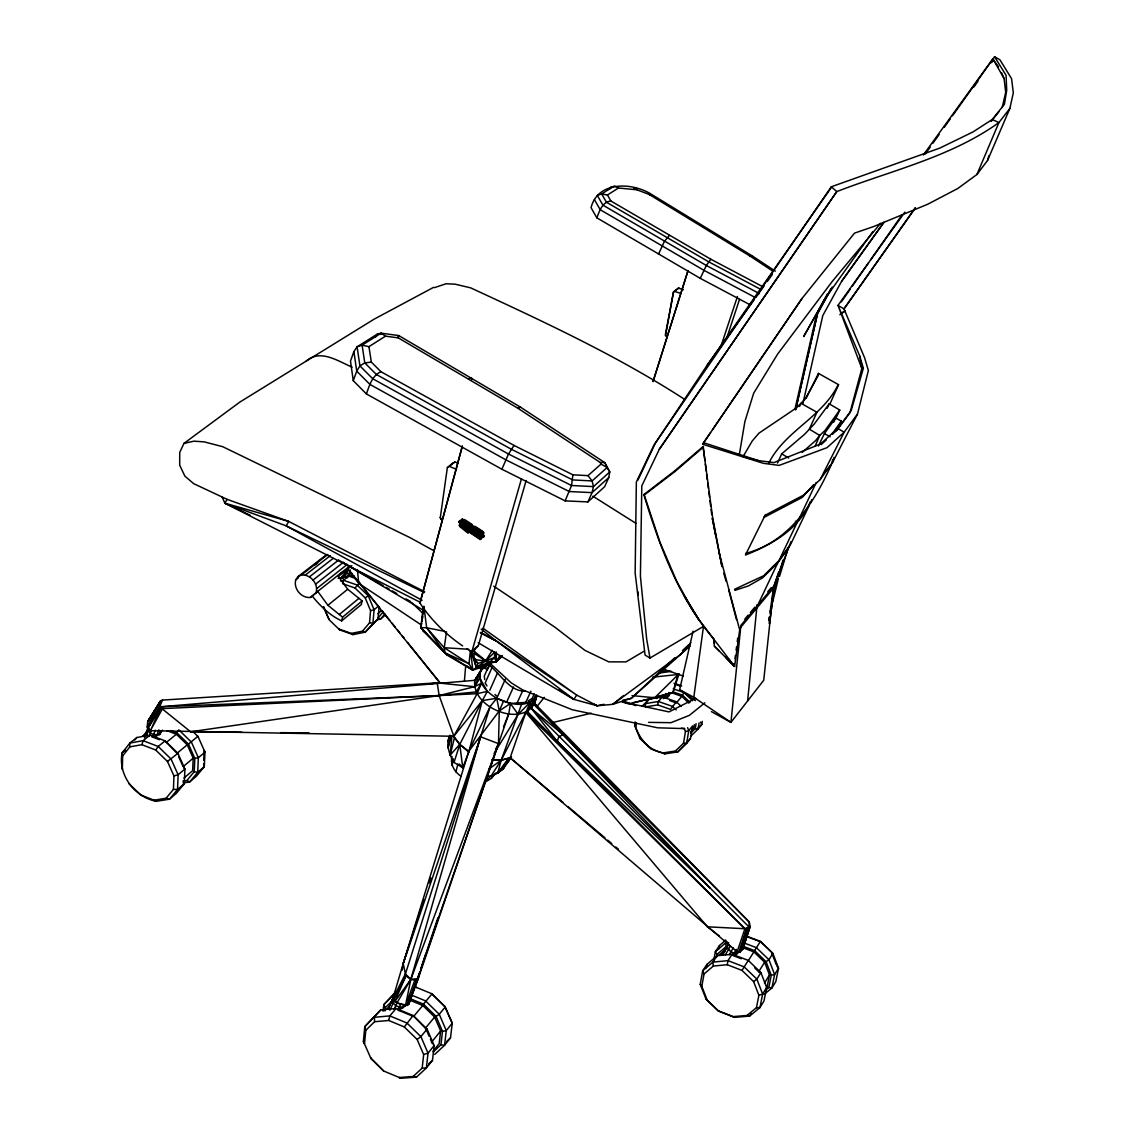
<?xml version="1.0" encoding="UTF-8"?>
<svg xmlns="http://www.w3.org/2000/svg" width="1135" height="1135" viewBox="0 0 1135 1135"><rect width="100%" height="100%" fill="white"/><g stroke="black" fill="none" stroke-linecap="round" stroke-linejoin="round"><path stroke-width="1.5" d="M449.19 736.416C446.239 745.369 449.148 754.747 454.043 762.422L462.782 767.771L468.755 752.136L482.304 700.607L487.312 691.399L479.949 678.248L479.694 673.509L480.743 670.884L482.942 667.025L487.284 664.528L485.922 667.323M121.686 767.615L122.325 769.331L122.679 755.91L129.816 746.873L129.872 743.056L136.867 737.509L150.047 735.083L165.1 740.871L177.897 753.328L184.92 769.033L184.31 783.703L176.294 793.379L169.498 799.182L156.275 801.324C134.554 797.082 117.898 774.978 122.069 752.959L129.872 743.056L143.095 740.658L150.047 735.083M496.392 652.029L494.477 657.576L488.39 663.521L496.179 661.804L496.35 653.661M487.383 669.792L482.942 667.025L474.799 680.333C470.784 710.269 532.031 731.337 536.727 695.457C528.357 709.403 508.636 704.253 496.747 698.252L490.164 706.509L468.769 751.299L403.209 963.487L392.866 998.559L393.419 1000.275L396.938 1002.943L405.465 1005.638L408.699 1004.39L418.191 978.682L498.506 743.652L499.258 710.95L496.747 698.252C487.397 692.719 476.984 682.859 480.743 670.884L487.284 664.528M587.902 501.911L592.059 492.633L593.463 486.603L609.765 471.947L607.168 467.478L600.982 464.13L600.16 462.442L517.858 408.217L398.3 337.889L385.489 336.144L368.932 346.657L371.344 362.122L381.005 371.755L514.041 445.417L572.905 474.827L571.515 485.51L565.131 500.875L501.883 469.223L366.392 393.93L353.269 380.679L350.488 361.058L353.893 351.595L357.099 346.813L377.586 333.903L381.119 333.165L398.768 335.577L520.511 407.153L604.771 462.64L609.765 471.947L608.786 477.523L604.629 486.702L587.902 501.911L565.131 500.875M140.371 794.826L153.991 800.203L166.093 798.231L173.428 789.364L173.953 775.9L167.469 761.471L155.722 750.036L141.918 744.688L129.816 746.873M166.774 730.571L176.379 734.246L187.247 744.815L193.205 758.166L192.652 770.665L183.955 778.042M183.487 781.093L186.92 780.525L194.227 771.701L194.823 758.364L188.467 744.106L176.876 732.827L170.803 730.514M203.747 760.422L204.215 750.476L204.981 752.15L204.3 766.678L196.298 776.312L189.687 781.944L183.132 783.036M769.644 618.674L769.388 623.725L774.354 588.427L783.093 559.966M501.287 657.137L496.179 661.804L494.477 657.576L494.832 652.029L485.752 660.811L472.756 670.104L447.46 655.335L420.702 627.655L423.454 606.643M534.769 700.096L534.216 704.764L710.255 888.152L749.54 927.479M464.428 680.816L465.719 665.38M502.28 655.491L496.179 661.804L490.646 661.677L480.999 667.451L476.303 667.522L473.848 658.243L474.657 648.496M379.062 607.111L378.054 618.731L365.186 632.167L352.999 634.621L339.635 629.868L339.053 629.06L351.311 633.415L362.448 631.159L369.528 622.86L370.563 610.673L365.243 597.89L354.985 588.001L342.6 583.688L343.508 580.283L348.757 576.083L356.262 578.68M536.827 706.013L534.557 703.303L536.727 695.457L530.371 702.054L510.395 703.487L496.747 698.252L482.304 700.607L459.746 744.39L450.198 755.059L451.914 736.104M460.257 524.285L481.013 536.869L481.595 537.834L480.077 539.437L459.008 525.235L460.257 524.285L480.63 537.309L480.474 539.409M401.066 1078.25L383.658 1071L371.06 1058.7L363.384 1041.462L364.761 1026.678L380.764 1009.909L396.129 1008.49L413.112 1015.513L427.072 1029.104L434.166 1045.548L432.492 1060.331L426.377 1067.964L416.474 1077.129L401.066 1078.25L399.038 1077.526L413.126 1076.491L416.474 1077.129M380.764 1009.909L364.761 1026.678L365.782 1030.31L364.505 1043.831L363.384 1041.462M791.01 541.579L773.786 586.142L740.914 625.357L730.94 722.371L711.39 711.617M383.105 1011.242L383.744 1004.73L395.931 991.72M384.964 1011.015L385.29 1007.667L383.744 1004.73L395.391 992.983M747.625 700.948L756.761 608.133L755.782 607.679M423.511 606.558L421.993 621.526L422.688 616.475M470.372 650.993L469.025 663.791L472.756 670.104L480.999 667.451M829.77 404.33L838.566 384.694L818.477 373.387L818.264 375.472L805.396 398.782L796.515 407.834L759.003 433.13L752.349 440.806L743.014 456.681M413.126 1076.491L422.177 1068.106L423.667 1054.543L417.127 1039.447L404.301 1026.948L388.709 1020.464L374.607 1021.727L365.782 1030.31M409.948 1000.233L422.787 1005.496L434.634 1017.031L440.635 1031.006L439.202 1043.604L433.144 1051.109M433.23 1051.946L440.947 1044.767L442.48 1031.332L436.081 1016.407L423.44 1004.106L409.579 998.417M434.719 1054.415L444.565 1045.278L450.51 1037.858L452.227 1023.202L445.275 1006.958L432.038 993.849L423.44 1004.106M423.114 613.127L423.979 606.402M734.969 658.896L735.423 655.434M736.104 650.241L736.558 646.78M737.239 641.601L737.693 638.14M448.949 741.694L448.098 748.135L451.092 736.09M449.389 738.459L449.815 735.239M326.61 554.575L297.852 576.75L295.753 579.857C293.241 588.639 301.499 598.599 310.635 597.421L317.743 591.378L327.901 605.267L342.557 617.156L341.678 620.873C329.845 615.482 320.382 606.104 312.281 596.116M773.786 586.142L763.727 680.262L730.94 722.371L693.811 697.273L703.487 626.392L649.986 658.045L645.077 655.065L635.146 573.062L636.352 482.006L654.015 444.948L831.302 186.778L939.794 148.103L973.007 131.93L992.217 119.515L1004.404 104.306L1006.702 90.417L1006.064 75.293L994.572 56.75L952.492 115.798M768.991 620.15L769.459 616.773M770.154 611.722L773.417 588.157L778.624 571.997M310.635 597.421L316.098 592.683C318.665 583.872 310.352 573.842 301.186 575.076L297.852 576.75M452.681 463.08L447.346 467.663L440.281 517.702L441.16 519.461L440.21 517.489M447.46 655.335L445.034 652.88L444.225 647.716L446.509 631.727M768.934 620.646L769.459 617.17M769.998 613.694L770.523 610.219M460.299 523.831L459.576 526.399L468.145 533.28M425.384 954.805L420.588 969.928L508.835 713.674L510.395 703.487L499.258 710.95L468.769 751.299L459.746 744.39L454.426 737.75L439.146 695.556L437.202 682.844L162.489 700.082L160.744 700.692L147.706 721.505L147.195 727.138L150.345 730.699L453.787 736.274L482.304 700.607M634.678 725.01C639.275 738.218 648.411 750.675 663.464 752.86L675.453 751.015L683.511 743.255L686.632 743.397L688.761 730.656L692.591 725.918L690.449 738.615L686.632 743.397L677.808 751.881L664.713 753.881L650.852 748.944L639.885 738.388L634.678 725.01L635.16 721.832M635.969 726.414L636.48 723.094M402.13 970.241L403.209 963.487L423.852 899.743M718.498 1011.101L706.013 999.027L700.224 984.315L702.678 970.808L706.935 964.409L717.05 955.727L732.174 954.237L748.277 960.409L760.918 972.61L766.664 987.507L763.954 1001.013L759.939 1007.61L749.582 1016.109L734.416 1017.357L718.498 1011.101L706.013 999.027M452.042 756.336C449.857 764.195 454.497 771.984 461.009 776.212M683.511 743.255L685.455 731.593L684.263 728.486M739.396 454.255L744.9 421.496L753.683 393.192L777.659 354.035L832.409 281.225L880.561 223.354M694.365 724.669L693.84 727.762L690.676 731.692M690.69 733.068L695.258 728.642L696.096 723.69M699.089 722.867L698.025 729.181L690.506 736.416M702.295 721.378L701.756 724.527L698.025 729.181L695.258 728.642M774.127 588.724L774.694 585.561M904.865 212.146L837.985 305.414L843.986 308.89L864.6 357.766L868.374 370.492L857.464 414.119L832.565 462.442L820.165 479.608L803.566 495.144L765.132 515.233L745.454 555.001C771.786 544.687 799.054 529.222 810.191 501.826M707.105 999.822L701.799 986.343L704.055 973.986L702.678 970.808L712.823 962.111L717.05 955.727M706.325 967.772L706.935 964.409M452.127 765.643L453.376 758.861M713.787 960.139L715.334 951.768L719.476 945.526L725.747 940.135M716.483 957.415L717.05 954.365L726.258 946.448L725.393 943.114L728.741 942.774M665.536 335.591L673.452 292.22L678.205 288.049L683.398 289.723M718.866 948.874L719.476 945.526M649.858 195.149L650.171 193.546C630.918 182.196 597.762 181.458 591.037 207.634L596.826 217.821L700.281 278.359L750.306 304.904M665.394 334.555L673.523 291.794L679.085 288.049M704.055 973.986L713.333 966.055L727.223 964.707L728.003 960.65L732.174 954.237L733.153 955.613L741.311 958.749M718.54 1010.888L733.111 1016.605L746.986 1015.47L756.449 1007.681L758.904 995.296L753.626 981.619L742.006 970.411L727.223 964.707M743.241 947.853L753.881 951.91L764.621 962.267L769.487 974.937L767.189 986.457L762.635 994.061L759.939 1007.61L756.449 1007.681M766.125 989.72L768.806 987.493L771.275 975.206L766.082 961.7L754.619 950.633L743.255 946.306M490.164 706.509L480.602 736.814L410.842 979.335L405.465 1005.638L414.842 980.143L418.191 978.682L420.191 971.39M398.3 337.889L398.768 335.577L398.13 336.698M662.343 696.862L649.277 699.061L645.29 703.672L645.687 706.906L657.676 704.906L658.399 701.487L662.343 696.862L676.332 701.728L681.27 706.467M712.539 429.668L802.005 298.477L854.499 233.143L873.751 226.518L927.735 204.229L957.798 188.495L976.937 174.478L987.549 160.475L1009.88 108.407L1013.314 92.871L1011.583 78.684L999.963 59.829L994.572 56.75M795.791 409.267L817.611 313.005L830.735 289.028M802.8 404.074L822.804 315.544L841.574 281.381L883.739 222.403M794.911 409.437L816.817 313.388L827.358 293.965M795.578 409.905L817.484 313.884L832.21 287.084M695.514 700.664L679.638 689.711L693.088 631.188M1002.191 107.513L1005.695 92.389L1004.092 78.556L1001.481 72.626M337.705 575.544L347.707 589.235L362.15 600.94L361.27 604.615L341.678 620.873M388.709 1020.464L389.802 1015.896L396.129 1008.49M450.198 755.059L454.426 737.75M665.763 693.513L663.195 698.607L668.288 696.592L669.196 693.967L668.728 695.712L666.926 696.635L661.464 695.301L660.031 698.138M772.722 601.791L778.355 578.651M450.552 735.494L448.126 741.595L449.403 736.431M470.727 651.107L472.756 670.104L445.034 652.88L420.702 627.655L421.823 623.2M455.915 771.885L457.887 764.054M448.126 741.595L449.389 736.828M487.553 775.843L490.817 776.411L497.726 773.162L501.188 760.195L521.476 704.523M462.626 645.914C445.913 634.465 431.059 619.98 419.964 603.04L462.243 446.069M676.049 702.806L676.332 701.728L670.515 709.403L657.676 704.906M419.964 603.04L462.385 446.296M483.184 533.89L483.155 532.102L462.016 518.936L461.746 520.937L482.474 534.131L483.992 532.741L483.155 532.102M987.549 160.475L988.826 155.85M533.549 698.749L531.464 708.581L557.299 741.425L710.24 888.166L531.464 708.581L533.563 698.734L534.216 704.764M466.911 648.936L471.82 651.901L521.433 478.899M748.845 928.515L742.46 949.498L740.105 951.953L737.14 951.783L510.154 757.783L501.188 760.195L492.831 760.081M836.481 430.605L849.973 412.7L861.82 368.478L837.985 305.414L859.663 355.78L863.352 368.293L851.165 410.615L836.481 430.605L832.65 434.109M526.143 480.545L478.388 645.432L471.82 651.901M740.758 949.654L740.105 951.953L737.14 951.783L744.929 928.728L748.972 926.997L749.299 922.074L534.557 703.303L563.301 734.813L749.299 922.074L750.178 926.486L743.765 946.292L743.538 944.873M141.918 744.688L143.095 740.658L158.191 746.489L171.044 759.003L178.124 774.765L177.528 789.492L169.498 799.182L166.093 798.231M749.54 927.465L742.503 949.342L750.178 926.486L748.887 928.458L744.929 928.728L527.562 711.716L530.371 702.054L518.156 714.369L494.08 753.512M745.738 553.383C788.825 542.048 814.277 503.103 831.288 464.697L832.778 459.647M832.565 462.442L834.069 457.377M779.49 576.495L788.527 546.942M742.46 949.498L741.112 948.491L742.46 949.498L748.887 928.458L740.105 951.953L746.546 929.324L738.772 952.222M454.043 762.422L459.746 744.39L453.787 736.274L477.126 693.698L481.41 683.242L474.572 686.718L439.146 695.556L190.637 731.791L159.723 706.85L159.184 703.019L147.195 727.138L159.723 706.85L162.489 700.082M653.122 381.218L688.037 270.57L653.107 381.559M744.049 943.242L747.653 931.821M396.938 1002.943L407.309 1005.397L418.191 978.682L410.842 979.335L394.767 1001.68L405.904 975.83L405.408 973.958L480.602 736.814L498.506 743.652L410.842 979.335L396.938 1002.943L392.866 998.559L405.408 973.958L403.209 963.487L480.602 736.814M764.195 994.331L771.899 987.989L775.829 981.548L778.539 968.155L772.892 953.428L760.407 941.383L746.092 935.949M677.524 676.091L672.828 692.974L628.946 704.012L622.136 701.856L669.012 711.9L695.727 698.28M672.828 692.974L679.07 673.708L654.696 697.755L632.294 702.835M429.285 882.973L430.917 877.937M726.755 337.975L739.538 299.342M420.588 969.928L437.897 917.747M720.725 346.927L737.438 296.49M144.457 737.764L147.621 728.415L148.16 730.912L150.387 733.153L153.693 734.544L157.197 734.686L159.936 733.565L161.198 731.479L159.595 734.572L152.87 736.984L155.197 730.16M145.408 736.643L147.89 729.28M146.67 735.352L148.997 728.471M149.281 736.445L151.281 730.543M156.786 735.877L158.857 729.805M159.595 734.572L160.844 730.926M408.699 1004.39L420.021 971.574L414.559 986.06M491.923 759.627L501.188 760.195L510.154 757.783L525.846 712.397L530.371 702.054M810.688 502.833L811.809 499.641M483.524 537.054L483.623 535.138L460.697 520.454L459.632 520.809L459.093 522.426L482.503 537.55L483.524 537.054L482.503 537.55M353.269 380.679L356.731 371.159L359.909 365.896L364.775 362.888L371.344 362.122M416.729 979.831L407.309 1005.397L410.941 995.721M366.392 393.93C369.414 385.659 372.039 375.515 381.005 371.755M471.096 650.866L473.848 658.243L475.948 659.775L490.646 661.677L476.303 667.522L477.835 663.464L473.423 657.321M393.306 997.268L392.299 999.935L393.207 1003L395.789 1005.61L399.35 1007.086L402.939 1007.015L405.578 1005.426L402.4 1008.192L398.229 1009.497L401.01 1003.51M343.139 578.013L345.877 570.891L348.601 574.764L354.375 576.211L352.673 577.389M343.196 578.524L346.147 570.82M344.997 576.963L348.204 568.592M347.438 577.772L350.417 570.04M351.467 575.984L352.418 573.487M430.208 683.894L437.202 682.844L474.572 686.718L479.694 673.509L474.799 680.333L159.723 706.85L147.692 728.727L160.773 707.942L159.723 706.85L439.146 695.556L477.126 693.698L487.312 691.399M503.557 726.783L508.835 713.674M596.826 217.821C599.535 211.067 602.288 201.718 610.928 201.037L710.865 259.248L762.266 286.446M501.883 469.223L508.494 454.014L514.041 445.417M976.937 174.478L998.899 122.58L1009.88 108.407M815.242 445.956L819.711 435.414L824.946 430.534L839.772 410.047L829.188 403.819L814.121 424.192L804.63 434.251L781.689 453.872L777.503 463.066M499.258 710.95L503.472 701.246M806.176 398.172L818.477 373.387M658.456 254.268L664.401 241.4L669.395 235.456M489.157 665.011L484.276 676.077L484.716 679.567M487.965 668.856L490.05 664.131M492.15 667.224L485.156 683.057L487 685.951M489.781 690.293L497.541 672.856M505.316 679.241L497.499 696.663L494.931 694.535M507.09 701.175L513.531 686.93M700.281 278.359L706.325 265.476L710.865 259.248M483.212 537.309L483.992 535.734M517.063 703.104L522.824 690.477M799.508 406.5L800.984 403.294L816.945 412.275L809.34 429.172L819.711 435.414L815.54 440.692L802.204 452.326M525.86 702.168L530.91 691.158M395.434 992.628L388.184 1009.043M388.071 1009.157L394.2 995.792M534.273 693.84L532.116 698.55L528.357 700.721M389.844 1010.278L394.356 1000.474M394.1 1009.256L396.909 1003.184M402.4 1008.192L404.103 1004.518M827.131 408.26L829.188 403.819M433.584 287.354L374.068 319.205L239.825 402.102L183.983 443.359L179.727 452.397L179.685 465.194L184.891 476.147L193.73 483.68L227.114 499.357L288.787 521.433L424.66 591.789M508.437 758.35L497.726 773.162L503.046 769.076L505.061 764.777M835.615 418.886L839.772 410.047M637.927 480.105L655.335 443.203L706.694 365.91L830.976 187.984M833.672 422.163L835.658 417.964L841.333 421.128L839.347 425.313M789.463 546.389L777.73 562.846L757.655 605.366L756.676 604.955M798.487 520.114L816.264 482.446M837.644 428.661L839.006 425.795M777.73 562.846L762.507 577.899L748.419 585.93L734.856 590.356L734.827 589.164L763.642 575.757L779.007 560.619L797.181 522.398L795.365 521.249M992.217 119.515L998.899 122.58C950.719 157.155 891.301 170.477 836.779 191.588L659.322 449.247L641.8 485.894L640.41 576.225L646.666 639.048L649.986 658.045M818.463 445.97L824.379 433.598L835.658 417.964M809.34 505.217L790.811 544.034L779.007 560.619M490.235 776.198L486.05 781.604L491.398 778.326L492.633 775.787M656.711 698.522L657.988 695.954M666.415 697.67L668.969 692.577M668.288 696.592L669.962 693.286M820.165 479.608L844.156 432.18L857.464 414.119M393.419 1000.275L405.904 975.83L410.842 979.335L414.842 980.143M495.555 749.426L498.506 743.652M511.474 756.946L503.046 769.076L490.817 776.411L501.188 760.195L525.846 712.397L557.299 741.425L558.817 736.658L563.301 734.813L531.535 708.623M483.567 536.543L483.623 535.138M527.562 711.716L534.074 699.103M765.132 515.233L764.025 517.39L802.346 497.371L813.625 484.673M482.474 534.131L483.638 533.507M480.077 539.437L481.24 538.813M156.758 708.126L160.744 700.692L147.706 721.505L160.744 700.692M461.746 520.937L462.626 518.965M162.532 708.623L150.345 730.699L160.773 707.942L162.532 708.623L439.146 695.556L476.09 691.953L481.41 683.242M816.817 313.388L803.651 336.57L824.776 299.058L872.843 231.611M722.598 955.117L721.647 955.117L727.719 944.448L727.265 946.774L728.471 949.47L730.997 951.783L734.189 953.116L737.154 953.102L739.126 951.74L736.544 954.166L732.912 955.329L736.345 949.357M722.456 955.23L728.684 944.277M725.421 954.805L730.458 945.98M729.308 954.748L733.366 947.654M736.544 954.166L737.154 953.102M496.179 661.804L499.698 655.746M509.828 758.052L503.046 769.076M227.114 499.357L224.872 503.174L420.475 602.444M768.863 462.995C784.597 431.442 821.059 417.779 837.389 386.255L838.566 384.694M474.813 680.659L482.942 667.025L484.404 667.947M754.619 950.633L760.407 941.383L772.892 953.428L768.934 959.756L766.082 961.7M690.023 702.381L682.461 695.145L684.036 692.549L673.225 688.803M742.006 970.411L748.277 960.409M375.784 336.84L377.586 333.903L381.005 334.371M176.876 732.827L178.11 730.812M751.2 1013.47L749.582 1016.109L746.986 1015.47M473.848 658.243L477.835 663.464L485.752 660.811L492.235 650.284M764.493 983.024L769.487 974.937M758.762 971.631L764.621 962.267M474.799 680.333L480.743 670.884M474.572 686.718L479.949 678.248M747.951 961.203L753.881 951.91M404.301 1026.948L413.112 1015.513L425.909 1028.778L429.144 1036.283M458.994 521.774L460.086 520.426M609.282 189.389L611.013 186.807M478.204 642.736L573.842 699.373L576.736 695.102L597.152 705.771L612.772 704.338L631.287 698.323L690.023 646.056M802.005 298.477L702.608 444.239L763.401 463.321L779.149 465.393L827.06 447.658L844.156 432.18L837.63 428.363L820.534 444.026L773.914 462.612L758.336 460.569L746.489 457.689M702.608 444.239L710.553 432.577M354.985 588.001L359.667 582.865M991.451 62.496L993.38 59.701L992.756 58.963L923.365 154.956M659.322 449.247L836.779 191.588L831.302 186.778M155.722 750.036L158.191 746.489L165.1 740.871L177.188 753.441M841.333 301.882L850.399 288.886M852.413 285.992L868.53 262.894M870.545 260L901.758 215.239M915.477 207.776L843.986 308.89L915.25 207.818M932.984 143.166L939.142 134.526M944.277 127.319L950.435 118.678M832.196 433.939L841.333 421.128M834.821 431.187L839.687 424.362M973.873 87.012L977.973 81.266M991.323 62.581L993.38 59.701L1004.092 78.556M706.694 365.91L753.91 300.137M755.967 297.285L764.181 285.85M767.26 281.551L772.396 274.415M841.574 281.381L883.995 222.361M510.395 758.35L506.451 763.827L510.381 758.506M925.011 154.204L930.26 147.124M991.266 121.388L998.913 111.67M134.909 739.977L136.867 737.509M146.77 731.451L142.882 736.36L145.606 734.189M536.713 706.835L544.247 697.372M434.166 1045.548L428.023 1053.138L426.377 1067.964L422.177 1068.106M431.527 1042.214L440.635 1031.006M491.398 778.326L495.513 773.275M340.585 578.283L347.055 570.437M425.469 1028.154L434.634 1017.031M497.726 773.162L511.119 756.946M413.537 1016.534L422.787 1005.496M676.488 702.749L681.851 696.365L688.917 703.161M740.034 628.095L772.921 588.81L770.991 587.93L767.771 591.775M744.787 619.142L748.135 615.156M750.377 612.503L754.832 607.182M383.233 611.864L378.21 617.752L380.48 619.128L385.489 614.844M398.924 1010.632L400.811 1008.419M384.878 613.964L380.48 619.128L377.019 619.823M690.846 642.75L680.816 654.285L612.772 704.338L623.683 695.485M823.599 473.409L831.288 464.697M721.647 955.117L724.882 951.541M641.871 706.452L649.277 699.061M642.821 706.14L645.29 703.672L658.399 701.487L672.431 706.381L676.148 709.942M651.121 699.472L653.377 697.231M385.29 1007.667L391.561 1001.552M387.021 1008.816L389.376 1006.532M698.011 728.131L701.756 724.527L700.565 722.059M690.449 738.615L677.808 751.881L675.453 751.015M674.814 657.732L631.287 698.323L622.76 700.181M682.49 650.568L688.888 644.595M446.821 1041.292L450.51 1037.858M471.592 651.916L478.147 645.858M428.789 1063.765L432.492 1060.331M821.158 444.608L826.266 439.94M608.786 477.523L592.059 492.633L569.259 491.54L505.827 459.817L369.911 384.396L356.731 371.159L353.893 351.595M572.905 474.827L587.987 475.622L600.982 464.13M759.4 293.582L706.325 265.476L602.898 205.123L597.308 195.447L601.663 193.943L614.361 185.927L618.476 188.013L636.934 189.786L649.149 194.44L650.171 193.546L752.094 255.815L775.318 271.166M715.646 535.394L712.283 518.156L721.959 566.62L712.525 516.751L703.104 446.523L674.559 471.039L643.843 494.59C659.364 545.665 678.389 597.691 713.589 638.764L714.525 643.573M725.393 943.114L715.334 951.768L717.05 954.365M703.572 446.963L675.013 471.479L644.269 495.002L659.889 542.09L676.503 580.794L692.123 609.396L699.075 619.838L734.6 666.472L739.694 629.882L719.15 552.972M718.668 955.386L726.074 949.044M378.054 618.731L365.186 632.167L362.448 631.159M377.799 613.751L381.431 610.673M377.927 606.53L374.082 609.779L370.563 610.673M183.232 766.536L193.205 758.166M177.897 753.328L167.469 761.471M194.823 758.364L198.355 757.726L204.981 752.15L197.916 736.289L188.467 744.106M342.557 617.156L362.15 600.94M459.093 522.426L459.434 521.405M177.216 753.101L187.247 744.815M339.308 614.517L358.944 598.329M534.968 696.904L536.727 695.457M166.292 742.46L176.379 734.246M327.901 605.267L347.707 589.235M704.878 702.82L689.328 715.39L670.984 722.683L648.553 722.371M162.546 730.174L160.489 731.82L160.787 732.657M125.559 750.164L122.069 752.959L122.679 755.91M340.798 578.566L344.685 575.473M338.301 576.452L351.85 565.698M316.098 592.683L349.892 565.883M340.415 573.785L343.125 571.643M316.679 588.597L347.239 564.435M315.615 584.156L343.437 562.265M313.061 580.028L338.159 560.392M309.415 576.85L333.179 558.377M305.244 575.119L330.469 555.597M753.626 981.619L756.861 979.122L760.918 972.61L759.386 972.397L754.775 967.942M301.186 575.076L327.859 554.49M295.753 579.857L298.491 577.743M314.934 565.046L317.672 562.932M417.127 1039.447L420.886 1036.624L427.072 1029.104L425.909 1028.778M840.581 313.629L845.263 310.806L839.857 314.764M489.086 768.906L501.188 760.195M453.461 462.924L454.823 461.959L457.802 463.108M447.346 467.663L449.361 466.357L456.511 469.393M365.243 597.89L368.265 595.804L357.057 584.993L343.508 580.283L340.457 580.95M436.081 1016.407L439.259 1014.264L445.275 1006.958L431.513 993.565M760.89 289.453L708.637 261.788L606.473 202.243L601.663 193.943L607.424 195.036L618.476 188.013M305.953 361.299C320.226 348.516 337.975 361.2 352.148 367.144M643.857 651.362L625.995 661.889L608.771 661.861L584.865 650.327L554.887 627.173L493.682 586.128M633.713 188.992L635.472 187.956L636.934 189.786M459.632 520.809L460.697 520.454M468.982 378.934L471.479 377.785L471.99 379.587M517.858 408.217L520.511 407.153M473.919 653.249L485.752 660.811L494.477 657.576M434.435 287.652L446.027 283.778L454.965 284.147L470.67 287.85C543.736 321.716 617.185 355.652 684.902 399.534M758.904 995.296L762.635 994.061L756.861 979.122L744.149 966.864L728.003 960.65L712.823 962.111L713.333 966.055M423.667 1054.543L428.023 1053.138L420.886 1036.624L406.855 1022.961L389.802 1015.896L374.394 1017.286L374.607 1021.727M685.455 731.593L688.761 730.656L687.611 727.634M173.953 775.9L178.124 774.765L184.92 769.033L183.615 767.785M553.398 722.385L591.165 713.206M183.983 443.359L193.943 441.174L204.3 441.884L222.744 446.708L409.877 537.564L434.123 550.858M338.131 578.396L348.757 576.083M559.243 689.768L573.842 699.373L597.152 705.771L603.976 704.282M771.275 975.206L774.609 974.554L778.539 968.155L776.837 966.169M442.48 1031.332L446.268 1030.58L452.227 1023.202L444.594 1006.064M649.149 194.44L750.15 256.155L752.094 255.815M659.364 673.041L671.509 671.352M863.352 368.293L861.82 368.478L859.663 355.78M652.724 677.184L678.843 674.403M660.896 671.296L669.678 670.927M190.637 731.791L241.868 732.274M280.728 732.642L308.99 732.912M420.702 627.655L426.661 627.754L444.849 631.386M524.923 691.116C507.714 691.243 499.386 670.842 486.035 663.081M173.428 789.364L177.528 789.492L184.31 783.703L183.061 781.178M600.16 462.442L604.771 462.64L607.168 467.478L592.115 480.928L572.721 479.935L511.247 449.205L376.423 374.507L364.775 362.888L362.108 345.168L381.119 333.165L385.489 336.144M707.389 926.813L744.929 928.728L525.846 712.397L707.389 926.813L719.491 936.105M424.107 608.147L426.661 627.754L444.225 647.716L468.798 649.277M369.528 622.86L372.933 623.101L374.082 609.779L368.265 595.804M632.025 695.585L654.696 697.755L671.423 692.676L681.851 696.365M681.326 728.173L684.703 728.613L657.647 727.805L572.338 709.758L522.441 689.782L511.161 682.802L489.426 662.797M440.947 1044.767L444.565 1045.278L446.268 1030.58L439.259 1014.264L425.441 1000.815L411.65 995.154M768.806 987.493L771.899 987.989L774.609 974.554L768.934 959.756L756.392 947.668L743.624 942.802M194.227 771.701L197.703 772.311L204.3 766.678L203.591 763.742M383.658 1071L370.521 1057.707L371.06 1058.7M368.932 346.657L362.108 345.168L357.099 346.813L359.909 365.896L372.72 378.735L508.494 454.014L571.515 485.51L593.463 486.603L592.115 480.928L587.987 475.622M323.418 606.955L328.951 619.284L323.631 606.672M773.417 588.157L774.354 588.427M674.545 291.44L680.83 293.383M703.884 442.792L758.336 460.569M639.885 738.388L640.736 738.672M673.991 683.213L681.695 685.88M675.212 684.334L679.964 685.98M672.942 691.839L682.461 695.145M669.65 700.579L674.445 702.253M663.351 669.068L683.341 676.091M622.576 700.735L635.77 705.63M745.78 936.219L760.294 941.738M151.778 736.785L159.411 739.722M432.038 993.849L414.729 986.712L416.715 987.592M397.661 1009.951L413.168 1016.364M454.823 461.959L449.361 466.357M426.732 633.869L422.816 630.578L445.034 652.88L469.025 663.791L444.225 647.716M250.381 515.347L224.872 503.174L222.219 497.272M424.235 592.513L286.148 525.86L224.872 503.174L288.787 521.433L286.148 525.86L422.064 600.287M153.991 800.203L156.275 801.324M480.417 632.876L496.194 640.878L576.736 695.102L482.957 628.194M186.92 780.525L189.687 781.944L197.703 772.311L198.355 757.726L191.418 742.134L178.734 729.805M594.016 704.154L597.152 705.771M480.502 632.677L496.194 640.878L573.842 699.373M754.633 297.171L703.927 270.3L600.202 209.705L594.371 199.547M679.638 689.711L693.811 697.273M480.743 632.422L496.194 640.878L481.197 629.102M824.379 433.598L830.167 436.791M733.111 1016.605L734.416 1017.357M343.295 562.506L367.768 576.693M370.833 578.467L383.062 585.561M386.127 587.334L389.177 589.108M392.242 590.881L396.824 593.548M406.004 598.869L410.6 601.522M781.689 453.872L788.669 458.001M338.542 560.023L423.554 610.375M482.857 664.713L485.808 666.458M592.881 496.194L636.011 523.391M460.03 520.781L483.34 535.706M462.044 520.383L482.716 533.691M459.533 522.043L482.957 537.167M459.689 525.689L480.318 538.983M464.57 519.546L471.99 524.384M474.969 526.314L482.403 531.137M750.15 256.155L773.247 271.421M347.211 568.72L358.703 583.291L421.397 625.016M351.311 633.415L352.999 634.621M467.109 665.99L472.756 670.104M724.868 940.234L727.549 942.305M473.267 657.605L475.948 659.775M663.464 752.86L664.713 753.881M473.565 650.766L485.752 660.811M510.154 757.783L562.988 802.402M568.408 806.971L604.983 837.857M607.693 840.141L611.751 843.575M615.823 847.008L618.532 849.292M468.755 752.136L459.746 744.39L462.782 767.771L459.32 764.025M478.942 666.812L481.41 669.153M411.665 602.586L423.156 613.581M684.036 692.549L692.605 700.763M328.582 619.199L339.635 629.868M193.035 731.706L198.086 736.615M141.378 795.451L128.794 783.547M405.408 973.958L410.842 979.335M713.589 638.764L714.369 646.099L719.32 651.05M725.52 657.222L734.6 666.472L714.369 646.099M727.223 658.527L731.72 663.393L729.223 659.378M348.402 569.387L439.77 682.717M357.539 580.382L379.757 607.949M381.984 610.715L389.759 620.363M391.986 623.115L395.32 627.258M397.534 630.01L399.761 632.762M401.989 635.529L404.202 638.281M407.536 642.41L439.756 682.39M700.224 984.315L701.799 986.343M992.756 58.963L998.559 66.851M426.661 627.754L445.034 652.88M510.395 703.487L518.156 714.369M665.451 335.236L666.131 336.258M684.916 596.641L699.075 619.838M684.391 596.272L698.55 619.44M607.424 195.036L610.928 201.037M178.621 756.619L182.905 766.182M430.435 1039.277L432.378 1043.789M771.686 952.719L776.269 964.665M471.068 651.036L476.303 667.522M728.656 589.732L736.487 619.653M723.733 573.218L726.116 581.347M393.334 995.381L393.831 997.864M733.707 663.791L734.061 665.805M703.104 446.523L704.878 460.512M705.317 464.002L706.197 470.997M706.637 474.487L707.304 479.736M707.743 483.226L708.41 488.461M708.85 491.966L709.517 497.201M709.957 500.705L710.623 505.94M711.063 509.431L711.73 514.68M357.411 569.529L358.703 583.291M637.927 591.775L638.154 595.265"/></g></svg>
